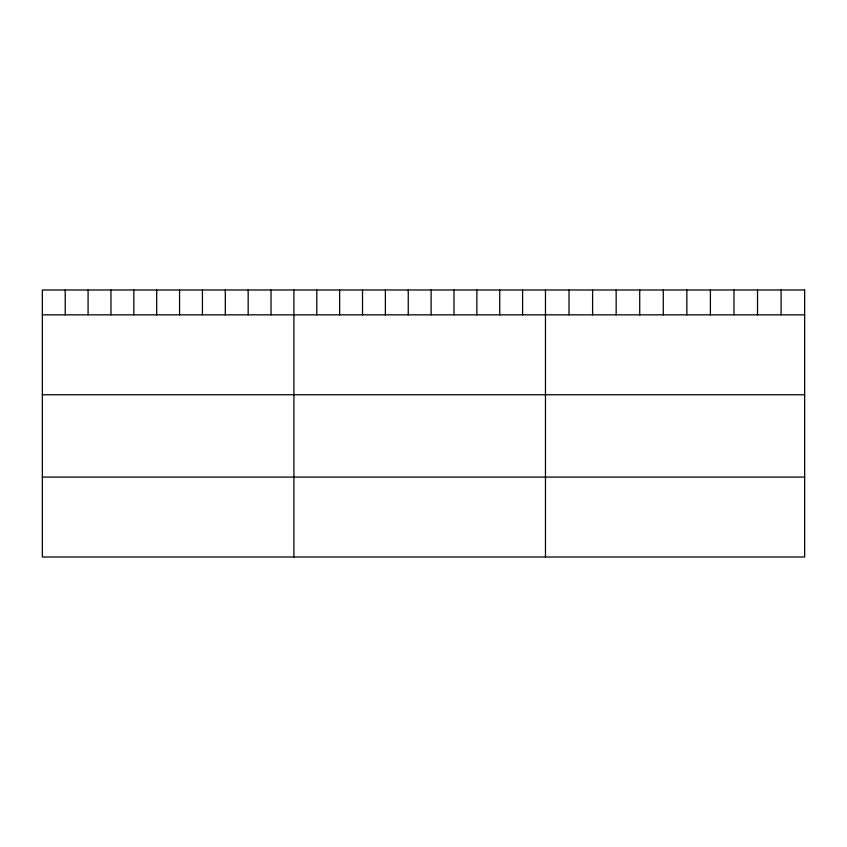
<?xml version="1.0" encoding="UTF-8"?>
<svg xmlns="http://www.w3.org/2000/svg" width="847" height="847" viewBox="0 0 847 847"><rect width="100%" height="100%" fill="white"/><g stroke="black" fill="none" stroke-linecap="round" stroke-linejoin="round"><path stroke-width="1.27" d="M42.35 314.84L804.65 314.84M42.35 394.755L804.65 394.755M42.35 477.083L804.65 477.083M781.093 290.002L781.093 314.84M757.525 290.002L757.525 314.84M733.968 290.002L733.968 314.84M710.4 290.002L710.4 314.84M686.843 290.002L686.843 314.84M663.275 290.002L663.275 314.84M639.718 290.002L639.718 314.84M616.15 290.002L616.15 314.84M592.593 290.002L592.593 314.84M569.025 290.002L569.025 314.84M545.468 290.002L545.468 556.998M522.599 290.002L522.599 314.84M499.73 290.002L499.73 314.84M476.861 290.002L476.861 314.84M453.992 290.002L453.992 314.84M431.123 290.002L431.123 314.84M408.254 290.002L408.254 314.84M385.385 290.002L385.385 314.84M362.516 290.002L362.516 314.84M339.647 290.002L339.647 314.84M316.778 290.002L316.778 314.84M293.909 290.002L293.909 556.998M271.04 290.002L271.04 314.84M248.171 290.002L248.171 314.84M225.302 290.002L225.302 314.84M202.433 290.002L202.433 314.84M179.564 290.002L179.564 314.84M156.695 290.002L156.695 314.84M133.826 290.002L133.826 314.84M110.957 290.002L110.957 314.84M88.088 290.002L88.088 314.84M65.219 290.002L65.219 314.84M804.65 290.002L42.35 290.002L42.35 556.998L804.65 556.998L804.65 290.002"/></g></svg>
